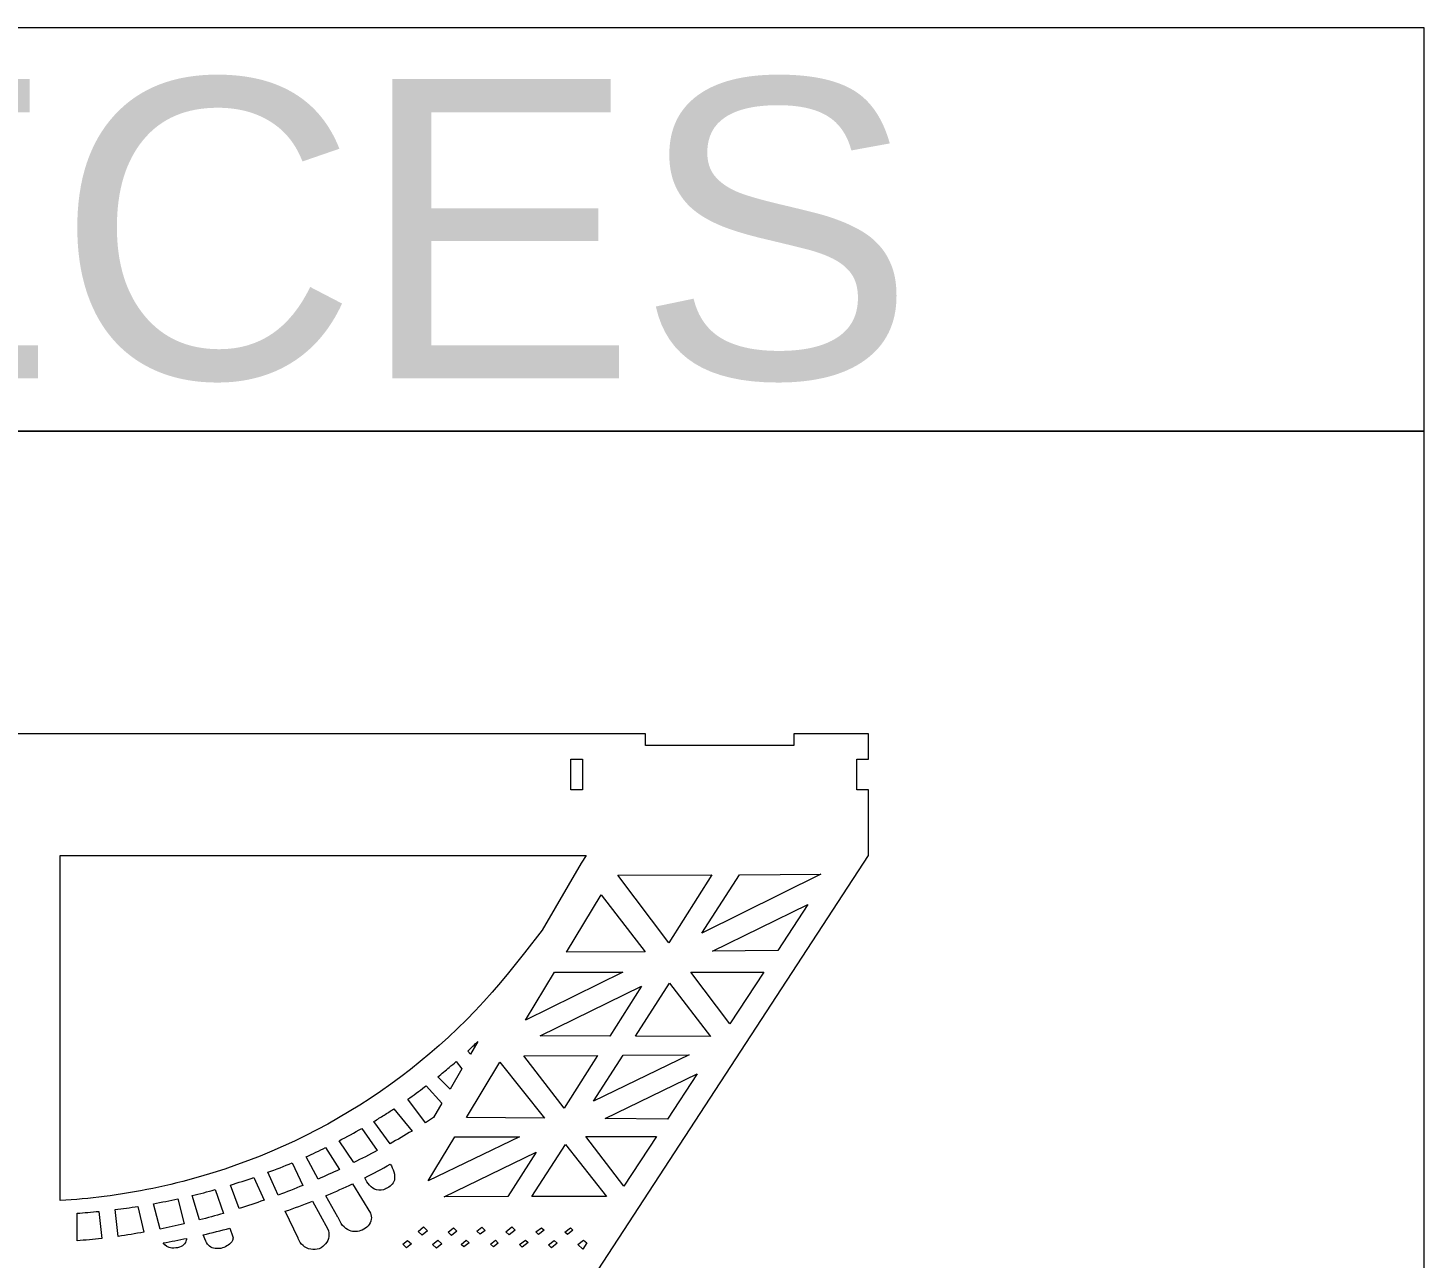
# Model space of a CAD drawing. Header units: millimetres. Extents: x -970 to 970, y -600 to 600.
# Drawn here: x 592.9 to 969.7, y 267.5 to 599.7 of the extents above; entities that cross this region are included whole.
import ezdxf

# ---------------------------------------------------------------- set-up
doc = ezdxf.new("R2010")
doc.units = ezdxf.units.MM
doc.header["$MEASUREMENT"] = 0
doc.layers.add('Camada 1', color=7, linetype='Continuous')
doc.styles.add('0', font='arial.ttf', dxfattribs={"height": 1})

msp = doc.modelspace()

# ---------------------------------------------------------------- linework, layer by layer
at = {"layer": 'Camada 1', "color": 142, "lineweight": 20}
for points in [[(-51.9447, 490.8211), (969.7313, 490.8211), (969.7313, 599.6855), (-51.9447, 599.6855), (-51.9447, 490.8211)], [(-51.9447, -599.6855), (969.7313, -599.6855), (969.7313, 490.8211), (-51.9447, 490.8211), (-51.9447, -599.6855)]]:
    msp.add_lwpolyline(points, close=True, dxfattribs=at)
at = {"layer": 'Camada 1', "color": 230, "lineweight": 20}
for points, knots in [([(530.7073, 71.037), (530.7073, 71.037), (520.2792, 100.3923), (520.2792, 100.3923), (520.2792, 100.3923), (520.2792, 100.3923), (460.3573, 239.013), (460.3573, 239.013), (460.3573, 239.013), (460.3573, 239.013), (456.8532, 239.013), (456.8532, 239.013), (456.8532, 239.013), (456.8532, 239.013), (367.2833, 376.2495), (367.2833, 376.2495), (367.2833, 376.2495), (367.2833, 376.2495), (367.2833, 393.9852), (367.2833, 393.9852), (367.2833, 393.9852), (367.2833, 393.9852), (370.4614, 393.9852), (370.4614, 393.9852), (370.4614, 393.9852), (370.4614, 393.9852), (370.4614, 402.267), (370.4614, 402.267), (370.4614, 402.267), (370.4614, 402.267), (367.2833, 402.267), (367.2833, 402.267), (367.2833, 402.267), (367.2833, 402.267), (367.2833, 409.1261), (367.2833, 409.1261), (367.2833, 409.1261), (367.2833, 409.1261), (387.4614, 409.1261), (387.4614, 409.1261), (387.4614, 409.1261), (387.4614, 409.1261), (387.4614, 405.9511), (387.4614, 405.9511), (387.4614, 405.9511), (387.4614, 405.9511), (427.4614, 405.9511), (427.4614, 405.9511), (427.4614, 405.9511), (427.4614, 405.9511), (427.4614, 409.1261), (427.4614, 409.1261), (427.4614, 409.1261), (427.4614, 409.1261), (759.6014, 409.1261), (759.6014, 409.1261), (759.6014, 409.1261), (759.6014, 409.1261), (759.6014, 405.9511), (759.6014, 405.9511), (759.6014, 405.9511), (759.6014, 405.9511), (799.6014, 405.9511), (799.6014, 405.9511), (799.6014, 405.9511), (799.6014, 405.9511), (799.6014, 409.1261), (799.6014, 409.1261), (799.6014, 409.1261), (799.6014, 409.1261), (819.7764, 409.1261), (819.7764, 409.1261), (819.7764, 409.1261), (819.7764, 409.1261), (819.7764, 402.267), (819.7764, 402.267), (819.7764, 402.267), (819.7764, 402.267), (816.6014, 402.267), (816.6014, 402.267), (816.6014, 402.267), (816.6014, 402.267), (816.6014, 393.9852), (816.6014, 393.9852), (816.6014, 393.9852), (816.6014, 393.9852), (819.7764, 393.9852), (819.7764, 393.9852), (819.7764, 393.9852), (819.7764, 393.9852), (819.7764, 376.2495), (819.7764, 376.2495), (819.7764, 376.2495), (819.7764, 376.2495), (730.2065, 239.013), (730.2065, 239.013), (730.2065, 239.013), (730.2065, 239.013), (726.7024, 239.013), (726.7024, 239.013), (726.7024, 239.013), (726.7024, 239.013), (666.7805, 100.3923), (666.7805, 100.3923), (666.7805, 100.3923), (666.7805, 100.3923), (656.5977, 71.037), (656.5977, 71.037), (656.5977, 71.037), (656.5977, 36.1583), (628.0182, 7.8836), (593.6525, 7.8836), (593.6525, 7.8836), (559.2868, 7.8836), (532.1681, 34.5194), (530.5719, 67.9769), (530.5719, 67.9769), (530.5235, 68.9909), (530.7073, 70.0111), (530.7073, 71.037)], [0, 0, 0, 0, 0.03225806, 0.03225806, 0.03225806, 0.03225806, 0.06451613, 0.06451613, 0.06451613, 0.06451613, 0.09677419, 0.09677419, 0.09677419, 0.09677419, 0.12903226, 0.12903226, 0.12903226, 0.12903226, 0.16129032, 0.16129032, 0.16129032, 0.16129032, 0.19354839, 0.19354839, 0.19354839, 0.19354839, 0.22580645, 0.22580645, 0.22580645, 0.22580645, 0.25806452, 0.25806452, 0.25806452, 0.25806452, 0.29032258, 0.29032258, 0.29032258, 0.29032258, 0.32258065, 0.32258065, 0.32258065, 0.32258065, 0.35483871, 0.35483871, 0.35483871, 0.35483871, 0.38709677, 0.38709677, 0.38709677, 0.38709677, 0.41935484, 0.41935484, 0.41935484, 0.41935484, 0.4516129, 0.4516129, 0.4516129, 0.4516129, 0.48387097, 0.48387097, 0.48387097, 0.48387097, 0.51612903, 0.51612903, 0.51612903, 0.51612903, 0.5483871, 0.5483871, 0.5483871, 0.5483871, 0.58064516, 0.58064516, 0.58064516, 0.58064516, 0.61290323, 0.61290323, 0.61290323, 0.61290323, 0.64516129, 0.64516129, 0.64516129, 0.64516129, 0.67741935, 0.67741935, 0.67741935, 0.67741935, 0.70967742, 0.70967742, 0.70967742, 0.70967742, 0.74193548, 0.74193548, 0.74193548, 0.74193548, 0.77419355, 0.77419355, 0.77419355, 0.77419355, 0.80645161, 0.80645161, 0.80645161, 0.80645161, 0.83870968, 0.83870968, 0.83870968, 0.83870968, 0.87096774, 0.87096774, 0.87096774, 0.87096774, 0.90322581, 0.90322581, 0.90322581, 0.90322581, 0.93548387, 0.93548387, 0.93548387, 0.93548387, 1, 1, 1, 1]), ([(739.4264, 402.267), (739.4264, 402.267), (739.4264, 393.9852), (739.4264, 393.9852), (739.4264, 393.9852), (739.4264, 393.9852), (742.6014, 393.9852), (742.6014, 393.9852), (742.6014, 393.9852), (742.6014, 393.9852), (742.6014, 402.267), (742.6014, 402.267), (742.6014, 402.267), (742.6014, 402.267), (739.4264, 402.267), (739.4264, 402.267)], [0, 0, 0, 0, 0.2, 0.2, 0.2, 0.2, 0.4, 0.4, 0.4, 0.4, 0.6, 0.6, 0.6, 0.6, 1, 1, 1, 1]), ([(639.4773, 289.5688), (674.5436, 299.6994), (704.8223, 320.5644), (726.8724, 349.9635), (726.8724, 349.9635), (726.8724, 349.9635), (731.7275, 356.0514), (731.7275, 356.0514), (731.7275, 356.0514), (731.7275, 356.0514), (742.2564, 374.1877), (742.2564, 374.1877), (742.2564, 374.1877), (742.2564, 374.1877), (743.5459, 376.2495), (743.5459, 376.2495), (743.5459, 376.2495), (743.5459, 376.2495), (601.6024, 376.2494), (601.6024, 376.2494), (601.6024, 376.2494), (601.6024, 376.2494), (601.6024, 283.0972), (601.6024, 283.0972), (601.6024, 283.0972), (605.5664, 283.2925), (609.5367, 283.6686), (613.4511, 284.169), (613.4511, 284.169), (622.2374, 285.2925), (630.9632, 287.1091), (639.4773, 289.5688)], [0, 0, 0, 0, 0.11111111, 0.11111111, 0.11111111, 0.11111111, 0.22222222, 0.22222222, 0.22222222, 0.22222222, 0.33333333, 0.33333333, 0.33333333, 0.33333333, 0.44444444, 0.44444444, 0.44444444, 0.44444444, 0.55555556, 0.55555556, 0.55555556, 0.55555556, 0.66666667, 0.66666667, 0.66666667, 0.66666667, 0.77777778, 0.77777778, 0.77777778, 0.77777778, 1, 1, 1, 1]), ([(765.8636, 352.6456), (765.8636, 352.6456), (777.5166, 371.0224), (777.5166, 371.0224), (777.5166, 371.0224), (777.5166, 371.0224), (752.1107, 370.8896), (752.1107, 370.8896), (752.1107, 370.8896), (752.1107, 370.8896), (765.8636, 352.6456), (765.8636, 352.6456)], [0, 0, 0, 0, 0.25, 0.25, 0.25, 0.25, 0.5, 0.5, 0.5, 0.5, 1, 1, 1, 1]), ([(774.7895, 355.3059), (774.7895, 355.3059), (806.9252, 371.1733), (806.9252, 371.1733), (806.9252, 371.1733), (806.9252, 371.1733), (784.9542, 371.0582), (784.9542, 371.0582), (784.9542, 371.0582), (784.9542, 371.0582), (774.7895, 355.3059), (774.7895, 355.3059)], [0, 0, 0, 0, 0.25, 0.25, 0.25, 0.25, 0.5, 0.5, 0.5, 0.5, 1, 1, 1, 1]), ([(738.2823, 350.1417), (738.2823, 350.1417), (759.4916, 350.2393), (759.4916, 350.2393), (759.4916, 350.2393), (759.4916, 350.2393), (747.6498, 365.6165), (747.6498, 365.6165), (747.6498, 365.6165), (747.6498, 365.6165), (738.2823, 350.1417), (738.2823, 350.1417)], [0, 0, 0, 0, 0.25, 0.25, 0.25, 0.25, 0.5, 0.5, 0.5, 0.5, 1, 1, 1, 1]), ([(795.2776, 350.6057), (795.2776, 350.6057), (803.3795, 363.0192), (803.3795, 363.0192), (803.3795, 363.0192), (803.3795, 363.0192), (777.6289, 350.3878), (777.6289, 350.3878), (777.6289, 350.3878), (777.6289, 350.3878), (795.2776, 350.6057), (795.2776, 350.6057)], [0, 0, 0, 0, 0.25, 0.25, 0.25, 0.25, 0.5, 0.5, 0.5, 0.5, 1, 1, 1, 1]), ([(727.1805, 331.7927), (727.1805, 331.7927), (753.4742, 344.7796), (753.4742, 344.7796), (753.4742, 344.7796), (753.4742, 344.7796), (735.0389, 344.7796), (735.0389, 344.7796), (735.0389, 344.7796), (735.0389, 344.7796), (727.1805, 331.7927), (727.1805, 331.7927)], [0, 0, 0, 0, 0.25, 0.25, 0.25, 0.25, 0.5, 0.5, 0.5, 0.5, 1, 1, 1, 1]), ([(782.3385, 330.7807), (782.3385, 330.7807), (791.475, 344.7796), (791.475, 344.7796), (791.475, 344.7796), (791.475, 344.7796), (771.7903, 344.7796), (771.7903, 344.7796), (771.7903, 344.7796), (771.7903, 344.7796), (782.3385, 330.7807), (782.3385, 330.7807)], [0, 0, 0, 0, 0.25, 0.25, 0.25, 0.25, 0.5, 0.5, 0.5, 0.5, 1, 1, 1, 1]), ([(731.1269, 327.5794), (731.1269, 327.5794), (749.9161, 327.5035), (749.9161, 327.5035), (749.9161, 327.5035), (749.9161, 327.5035), (758.4737, 340.9965), (758.4737, 340.9965), (758.4737, 340.9965), (758.4737, 340.9965), (731.1269, 327.5794), (731.1269, 327.5794)], [0, 0, 0, 0, 0.25, 0.25, 0.25, 0.25, 0.5, 0.5, 0.5, 0.5, 1, 1, 1, 1]), ([(756.8345, 327.4702), (756.8345, 327.4702), (777.0843, 327.3869), (777.0843, 327.3869), (777.0843, 327.3869), (777.0843, 327.3869), (766.0372, 341.7364), (766.0372, 341.7364), (766.0372, 341.7364), (766.0372, 341.7364), (756.8345, 327.4702), (756.8345, 327.4702)], [0, 0, 0, 0, 0.25, 0.25, 0.25, 0.25, 0.5, 0.5, 0.5, 0.5, 1, 1, 1, 1]), ([(712.326, 322.6261), (712.326, 322.6261), (714.2985, 326.0271), (714.2985, 326.0271), (714.2985, 326.0271), (713.8594, 325.5963), (713.4181, 325.169), (712.9752, 324.7451), (712.9752, 324.7451), (712.5382, 324.311), (712.0917, 323.8756), (711.6393, 323.4427), (711.6393, 323.4427), (711.6393, 323.4427), (712.326, 322.6261), (712.326, 322.6261)], [0, 0, 0, 0, 0.2, 0.2, 0.2, 0.2, 0.4, 0.4, 0.4, 0.4, 0.6, 0.6, 0.6, 0.6, 1, 1, 1, 1]), ([(703.5229, 316.4571), (703.5229, 316.4571), (706.8334, 313.1637), (706.8334, 313.1637), (706.8334, 313.1637), (706.8334, 313.1637), (710.0276, 318.6628), (710.0276, 318.6628), (710.0276, 318.6628), (710.0276, 318.6628), (708.4929, 320.5813), (708.4929, 320.5813), (708.4929, 320.5813), (707.8625, 320.0557), (707.2158, 319.5508), (706.5885, 319.021), (706.5885, 319.021), (706.0937, 318.6029), (705.5965, 318.1873), (705.0947, 317.7773), (705.0947, 317.7773), (704.5646, 317.3444), (704.0487, 316.8948), (703.5229, 316.4571)], [0, 0, 0, 0, 0.14285714, 0.14285714, 0.14285714, 0.14285714, 0.28571429, 0.28571429, 0.28571429, 0.28571429, 0.42857143, 0.42857143, 0.42857143, 0.42857143, 0.57142857, 0.57142857, 0.57142857, 0.57142857, 0.71428571, 0.71428571, 0.71428571, 0.71428571, 1, 1, 1, 1]), ([(711.2513, 305.4788), (711.2513, 305.4788), (732.2815, 305.3194), (732.2815, 305.3194), (732.2815, 305.3194), (732.2815, 305.3194), (720.2916, 320.4161), (720.2916, 320.4161), (720.2916, 320.4161), (720.2916, 320.4161), (711.2513, 305.4788), (711.2513, 305.4788)], [0, 0, 0, 0, 0.25, 0.25, 0.25, 0.25, 0.5, 0.5, 0.5, 0.5, 1, 1, 1, 1]), ([(726.7605, 322.1838), (726.7605, 322.1838), (737.5929, 308.0694), (737.5929, 308.0694), (737.5929, 308.0694), (737.5929, 308.0694), (746.6117, 322.2888), (746.6117, 322.2888), (746.6117, 322.2888), (746.6117, 322.2888), (726.7605, 322.1838), (726.7605, 322.1838)], [0, 0, 0, 0, 0.25, 0.25, 0.25, 0.25, 0.5, 0.5, 0.5, 0.5, 1, 1, 1, 1]), ([(745.5196, 309.9332), (745.5196, 309.9332), (771.4003, 322.4284), (771.4003, 322.4284), (771.4003, 322.4284), (771.4003, 322.4284), (753.5166, 322.3298), (753.5166, 322.3298), (753.5166, 322.3298), (753.5166, 322.3298), (745.5196, 309.9332), (745.5196, 309.9332)], [0, 0, 0, 0, 0.25, 0.25, 0.25, 0.25, 0.5, 0.5, 0.5, 0.5, 1, 1, 1, 1]), ([(748.6509, 305.1946), (748.6509, 305.1946), (765.5559, 305.0671), (765.5559, 305.0671), (765.5559, 305.0671), (765.5559, 305.0671), (773.517, 317.2648), (773.517, 317.2648), (773.517, 317.2648), (773.517, 317.2648), (748.6509, 305.1946), (748.6509, 305.1946)], [0, 0, 0, 0, 0.25, 0.25, 0.25, 0.25, 0.5, 0.5, 0.5, 0.5, 1, 1, 1, 1]), ([(695.4253, 310.4319), (695.4253, 310.4319), (700.2096, 304.0989), (700.2096, 304.0989), (700.2096, 304.0989), (700.9442, 304.5643), (701.6775, 305.0363), (702.3976, 305.5224), (702.3976, 305.5224), (702.3976, 305.5224), (704.645, 309.3905), (704.645, 309.3905), (704.645, 309.3905), (704.645, 309.3905), (700.3531, 314.0318), (700.3531, 314.0318), (700.3531, 314.0318), (700.3531, 314.0318), (699.9588, 313.7413), (699.9588, 313.7413), (699.9588, 313.7413), (698.4631, 312.6161), (696.9548, 311.5092), (695.4253, 310.4319)], [0, 0, 0, 0, 0.14285714, 0.14285714, 0.14285714, 0.14285714, 0.28571429, 0.28571429, 0.28571429, 0.28571429, 0.42857143, 0.42857143, 0.42857143, 0.42857143, 0.57142857, 0.57142857, 0.57142857, 0.57142857, 0.71428571, 0.71428571, 0.71428571, 0.71428571, 1, 1, 1, 1]), ([(686.2442, 304.4379), (686.2442, 304.4379), (690.6206, 298.4385), (690.6206, 298.4385), (690.6206, 298.4385), (692.6208, 299.5446), (694.6051, 300.6821), (696.5661, 301.8579), (696.5661, 301.8579), (696.5661, 301.8579), (691.609, 307.8311), (691.609, 307.8311), (691.609, 307.8311), (690.7497, 307.2625), (689.8878, 306.6978), (689.017, 306.1475), (689.017, 306.1475), (688.0991, 305.5673), (687.1737, 304.9988), (686.2442, 304.4379)], [0, 0, 0, 0, 0.16666667, 0.16666667, 0.16666667, 0.16666667, 0.33333333, 0.33333333, 0.33333333, 0.33333333, 0.5, 0.5, 0.5, 0.5, 0.66666667, 0.66666667, 0.66666667, 0.66666667, 1, 1, 1, 1]), ([(680.8144, 293.3352), (682.9494, 294.383), (685.0696, 295.4621), (687.1723, 296.5749), (687.1723, 296.5749), (687.1723, 296.5749), (683.0412, 302.5674), (683.0412, 302.5674), (683.0412, 302.5674), (681.0068, 301.4033), (678.9399, 300.2938), (676.8583, 299.2179), (676.8583, 299.2179), (676.8583, 299.2179), (680.8144, 293.3352), (680.8144, 293.3352)], [0, 0, 0, 0, 0.2, 0.2, 0.2, 0.2, 0.4, 0.4, 0.4, 0.4, 0.6, 0.6, 0.6, 0.6, 1, 1, 1, 1]), ([(700.911, 288.392), (700.911, 288.392), (725.591, 300.3117), (725.591, 300.3117), (725.591, 300.3117), (725.591, 300.3117), (708.1017, 300.2718), (708.1017, 300.2718), (708.1017, 300.2718), (708.1017, 300.2718), (700.911, 288.392), (700.911, 288.392)], [0, 0, 0, 0, 0.25, 0.25, 0.25, 0.25, 0.5, 0.5, 0.5, 0.5, 1, 1, 1, 1]), ([(728.889, 284.1537), (728.889, 284.1537), (749.0638, 284.19), (749.0638, 284.19), (749.0638, 284.19), (749.0638, 284.19), (737.9442, 298.189), (737.9442, 298.189), (737.9442, 298.189), (737.9442, 298.189), (728.889, 284.1537), (728.889, 284.1537)], [0, 0, 0, 0, 0.25, 0.25, 0.25, 0.25, 0.5, 0.5, 0.5, 0.5, 1, 1, 1, 1]), ([(743.5152, 300.3496), (743.5152, 300.3496), (753.7617, 286.9963), (753.7617, 286.9963), (753.7617, 286.9963), (753.7617, 286.9963), (762.5021, 300.388), (762.5021, 300.388), (762.5021, 300.388), (762.5021, 300.388), (743.5152, 300.3496), (743.5152, 300.3496)], [0, 0, 0, 0, 0.25, 0.25, 0.25, 0.25, 0.5, 0.5, 0.5, 0.5, 1, 1, 1, 1]), ([(671.1856, 288.8834), (673.1151, 289.7213), (675.043, 290.5898), (676.9601, 291.4846), (676.9601, 291.4846), (676.9601, 291.4846), (673.2262, 297.3672), (673.2262, 297.3672), (673.2262, 297.3672), (671.4912, 296.5175), (669.7476, 295.6872), (667.9862, 294.8946), (667.9862, 294.8946), (667.9862, 294.8946), (671.1856, 288.8834), (671.1856, 288.8834)], [0, 0, 0, 0, 0.2, 0.2, 0.2, 0.2, 0.4, 0.4, 0.4, 0.4, 0.6, 0.6, 0.6, 0.6, 1, 1, 1, 1]), ([(705.1965, 284.1031), (705.1965, 284.1031), (722.4161, 284.1389), (722.4161, 284.1389), (722.4161, 284.1389), (722.4161, 284.1389), (730.0417, 296.1638), (730.0417, 296.1638), (730.0417, 296.1638), (730.0417, 296.1638), (705.1965, 284.1031), (705.1965, 284.1031)], [0, 0, 0, 0, 0.25, 0.25, 0.25, 0.25, 0.5, 0.5, 0.5, 0.5, 1, 1, 1, 1]), ([(658.7864, 288.1327), (658.7864, 288.1327), (660.459, 284.5601), (660.459, 284.5601), (660.459, 284.5601), (662.6908, 285.3946), (664.9088, 286.2659), (667.1123, 287.1731), (667.1123, 287.1731), (667.1123, 287.1731), (664.2014, 293.2772), (664.2014, 293.2772), (664.2014, 293.2772), (662.0386, 292.3714), (659.8529, 291.5195), (657.6562, 290.7015), (657.6562, 290.7015), (657.6562, 290.7015), (658.7864, 288.1327), (658.7864, 288.1327)], [0, 0, 0, 0, 0.16666667, 0.16666667, 0.16666667, 0.16666667, 0.33333333, 0.33333333, 0.33333333, 0.33333333, 0.5, 0.5, 0.5, 0.5, 0.66666667, 0.66666667, 0.66666667, 0.66666667, 1, 1, 1, 1]), ([(686.9721, 285.9498), (687.7281, 285.7321), (688.7422, 285.8448), (689.4145, 286.2799), (689.4145, 286.2799), (689.4588, 286.3109), (689.5033, 286.3358), (689.5555, 286.3592), (689.5555, 286.3592), (690.5575, 286.8065), (691.5006, 287.4842), (691.7875, 288.6065), (691.7875, 288.6065), (692.1231, 289.9191), (691.4643, 291.6955), (690.6966, 292.9043), (690.6966, 292.9043), (688.423, 291.6072), (686.1137, 290.3733), (683.7766, 289.1967), (683.7766, 289.1967), (684.4815, 287.8323), (685.5315, 286.3647), (686.9721, 285.9498)], [0, 0, 0, 0, 0.14285714, 0.14285714, 0.14285714, 0.14285714, 0.28571429, 0.28571429, 0.28571429, 0.28571429, 0.42857143, 0.42857143, 0.42857143, 0.42857143, 0.57142857, 0.57142857, 0.57142857, 0.57142857, 0.71428571, 0.71428571, 0.71428571, 0.71428571, 1, 1, 1, 1]), ([(649.9282, 280.9321), (652.171, 281.6454), (654.4033, 282.3932), (656.6238, 283.175), (656.6238, 283.175), (656.6238, 283.175), (653.8885, 289.324), (653.8885, 289.324), (653.8885, 289.324), (651.7859, 288.5958), (649.6672, 287.9136), (647.5397, 287.2622), (647.5397, 287.2622), (647.5397, 287.2622), (649.9282, 280.9321), (649.9282, 280.9321)], [0, 0, 0, 0, 0.2, 0.2, 0.2, 0.2, 0.4, 0.4, 0.4, 0.4, 0.6, 0.6, 0.6, 0.6, 1, 1, 1, 1]), ([(676.5639, 278.5573), (676.5639, 278.5573), (676.6045, 278.4737), (676.6045, 278.4737), (676.6045, 278.4737), (677.2202, 277.0162), (678.1813, 275.5452), (679.7164, 274.9722), (679.7164, 274.9722), (680.7245, 274.5959), (682.129, 274.6548), (683.1092, 275.1212), (683.1092, 275.1212), (684.3039, 275.704), (685.3883, 276.6064), (685.5577, 278.0149), (685.5577, 278.0149), (685.6188, 278.5217), (685.5444, 279.2276), (685.3318, 279.7095), (685.3318, 279.7095), (685.3318, 279.7095), (680.4609, 287.5824), (680.4609, 287.5824), (680.4609, 287.5824), (678.2282, 286.5184), (675.9728, 285.5049), (673.6957, 284.5415), (673.6957, 284.5415), (673.6957, 284.5415), (673.337, 284.3918), (673.337, 284.3918), (673.337, 284.3918), (673.337, 284.3918), (676.5639, 278.5573), (676.5639, 278.5573)], [0, 0, 0, 0, 0.1, 0.1, 0.1, 0.1, 0.2, 0.2, 0.2, 0.2, 0.3, 0.3, 0.3, 0.3, 0.4, 0.4, 0.4, 0.4, 0.5, 0.5, 0.5, 0.5, 0.6, 0.6, 0.6, 0.6, 0.7, 0.7, 0.7, 0.7, 0.8, 0.8, 0.8, 0.8, 1, 1, 1, 1]), ([(628.5651, 275.3728), (630.7425, 275.8155), (632.9138, 276.2905), (635.0755, 276.8054), (635.0755, 276.8054), (635.0755, 276.8054), (633.3457, 283.5528), (633.3457, 283.5528), (633.3457, 283.5528), (631.17, 283.0755), (628.9864, 282.635), (626.7951, 282.2364), (626.7951, 282.2364), (626.7951, 282.2364), (628.5651, 275.3728), (628.5651, 275.3728)], [0, 0, 0, 0, 0.2, 0.2, 0.2, 0.2, 0.4, 0.4, 0.4, 0.4, 0.6, 0.6, 0.6, 0.6, 1, 1, 1, 1]), ([(639.1912, 277.8351), (641.3632, 278.3975), (643.5269, 278.9932), (645.6801, 279.6249), (645.6801, 279.6249), (645.6801, 279.6249), (643.4099, 286.0303), (643.4099, 286.0303), (643.4099, 286.0303), (641.3595, 285.4571), (639.2969, 284.9286), (637.2274, 284.4309), (637.2274, 284.4309), (637.2274, 284.4309), (639.1912, 277.8351), (639.1912, 277.8351)], [0, 0, 0, 0, 0.2, 0.2, 0.2, 0.2, 0.4, 0.4, 0.4, 0.4, 0.6, 0.6, 0.6, 0.6, 1, 1, 1, 1]), ([(665.8529, 272.8393), (666.4698, 271.276), (667.534, 270.2205), (669.2069, 269.9548), (669.2069, 269.9548), (669.9477, 269.8369), (670.7991, 269.8843), (671.5329, 270.0809), (671.5329, 270.0809), (672.8708, 270.7714), (673.8997, 271.8107), (674.086, 273.373), (674.086, 273.373), (674.1575, 273.9733), (674.092, 274.7709), (673.8773, 275.3551), (673.8773, 275.3551), (673.8773, 275.3551), (669.6623, 282.8888), (669.6623, 282.8888), (669.6623, 282.8888), (667.2441, 281.9353), (664.802, 281.0393), (662.3478, 280.1842), (662.3478, 280.1842), (662.3478, 280.1842), (665.8283, 272.8958), (665.8283, 272.8958), (665.8283, 272.8958), (665.8283, 272.8958), (665.8529, 272.8393), (665.8529, 272.8393)], [0, 0, 0, 0, 0.11111111, 0.11111111, 0.11111111, 0.11111111, 0.22222222, 0.22222222, 0.22222222, 0.22222222, 0.33333333, 0.33333333, 0.33333333, 0.33333333, 0.44444444, 0.44444444, 0.44444444, 0.44444444, 0.55555556, 0.55555556, 0.55555556, 0.55555556, 0.66666667, 0.66666667, 0.66666667, 0.66666667, 0.77777778, 0.77777778, 0.77777778, 0.77777778, 1, 1, 1, 1]), ([(606.1505, 272.2191), (608.3672, 272.3903), (610.5809, 272.6036), (612.7895, 272.86), (612.7895, 272.86), (612.7895, 272.86), (612.0039, 280.1614), (612.0039, 280.1614), (612.0039, 280.1614), (610.0553, 279.9662), (608.1039, 279.8023), (606.1505, 279.6631), (606.1505, 279.6631), (606.1505, 279.6631), (606.1505, 272.2191), (606.1505, 272.2191)], [0, 0, 0, 0, 0.2, 0.2, 0.2, 0.2, 0.4, 0.4, 0.4, 0.4, 0.6, 0.6, 0.6, 0.6, 1, 1, 1, 1]), ([(617.2389, 273.4209), (619.5601, 273.7487), (621.8751, 274.121), (624.1827, 274.5349), (624.1827, 274.5349), (624.1827, 274.5349), (622.5498, 281.4897), (622.5498, 281.4897), (622.5498, 281.4897), (620.509, 281.1721), (618.4631, 280.8884), (616.4134, 280.6364), (616.4134, 280.6364), (616.4134, 280.6364), (617.2389, 273.4209), (617.2389, 273.4209)], [0, 0, 0, 0, 0.2, 0.2, 0.2, 0.2, 0.4, 0.4, 0.4, 0.4, 0.6, 0.6, 0.6, 0.6, 1, 1, 1, 1]), ([(640.9015, 272.1378), (641.359, 270.9361), (642.2024, 270.2753), (643.4609, 270.1273), (643.4609, 270.1273), (644.0621, 270.0568), (644.8418, 270.1129), (645.4345, 270.2885), (645.4345, 270.2885), (646.3792, 270.6691), (647.6514, 271.3407), (648.0905, 272.3282), (648.0905, 272.3282), (648.2034, 272.5821), (648.2897, 272.9834), (648.2031, 273.263), (648.2031, 273.263), (648.2031, 273.263), (647.3423, 275.6106), (647.3423, 275.6106), (647.3423, 275.6106), (644.971, 274.9821), (642.5911, 274.3886), (640.2002, 273.8397), (640.2002, 273.8397), (640.2002, 273.8397), (640.9015, 272.1378), (640.9015, 272.1378)], [0, 0, 0, 0, 0.125, 0.125, 0.125, 0.125, 0.25, 0.25, 0.25, 0.25, 0.375, 0.375, 0.375, 0.375, 0.5, 0.5, 0.5, 0.5, 0.625, 0.625, 0.625, 0.625, 0.75, 0.75, 0.75, 0.75, 1, 1, 1, 1]), ([(698.2173, 274.7366), (698.2173, 274.7366), (699.2989, 273.75), (699.2989, 273.75), (699.2989, 273.75), (699.2989, 273.75), (700.7639, 274.9507), (700.7639, 274.9507), (700.7639, 274.9507), (700.7639, 274.9507), (699.6897, 275.9611), (699.6897, 275.9611), (699.6897, 275.9611), (699.6897, 275.9611), (698.2173, 274.7366), (698.2173, 274.7366)], [0, 0, 0, 0, 0.2, 0.2, 0.2, 0.2, 0.4, 0.4, 0.4, 0.4, 0.6, 0.6, 0.6, 0.6, 1, 1, 1, 1]), ([(707.2486, 273.6401), (707.2486, 273.6401), (708.6615, 274.826), (708.6615, 274.826), (708.6615, 274.826), (708.6615, 274.826), (707.7535, 275.6962), (707.7535, 275.6962), (707.7535, 275.6962), (707.7535, 275.6962), (706.2838, 274.543), (706.2838, 274.543), (706.2838, 274.543), (706.2838, 274.543), (707.2486, 273.6401), (707.2486, 273.6401)], [0, 0, 0, 0, 0.2, 0.2, 0.2, 0.2, 0.4, 0.4, 0.4, 0.4, 0.6, 0.6, 0.6, 0.6, 1, 1, 1, 1]), ([(714.9206, 273.974), (714.9206, 273.974), (716.302, 275.0318), (716.302, 275.0318), (716.302, 275.0318), (716.302, 275.0318), (715.3992, 275.9079), (715.3992, 275.9079), (715.3992, 275.9079), (715.3992, 275.9079), (714.0603, 274.7945), (714.0603, 274.7945), (714.0603, 274.7945), (714.0603, 274.7945), (714.9206, 273.974), (714.9206, 273.974)], [0, 0, 0, 0, 0.2, 0.2, 0.2, 0.2, 0.4, 0.4, 0.4, 0.4, 0.6, 0.6, 0.6, 0.6, 1, 1, 1, 1]), ([(722.7709, 273.8609), (722.7709, 273.8609), (724.3813, 275.1161), (724.3813, 275.1161), (724.3813, 275.1161), (724.3813, 275.1161), (723.5023, 275.9699), (723.5023, 275.9699), (723.5023, 275.9699), (723.5023, 275.9699), (721.9197, 274.6739), (721.9197, 274.6739), (721.9197, 274.6739), (721.9197, 274.6739), (722.7709, 273.8609), (722.7709, 273.8609)], [0, 0, 0, 0, 0.2, 0.2, 0.2, 0.2, 0.4, 0.4, 0.4, 0.4, 0.6, 0.6, 0.6, 0.6, 1, 1, 1, 1]), ([(730.0148, 274.5997), (730.0148, 274.5997), (730.6988, 273.9092), (730.6988, 273.9092), (730.6988, 273.9092), (730.6988, 273.9092), (732.1892, 275.0502), (732.1892, 275.0502), (732.1892, 275.0502), (732.1892, 275.0502), (731.491, 275.7353), (731.491, 275.7353), (731.491, 275.7353), (731.491, 275.7353), (730.0148, 274.5997), (730.0148, 274.5997)], [0, 0, 0, 0, 0.2, 0.2, 0.2, 0.2, 0.4, 0.4, 0.4, 0.4, 0.6, 0.6, 0.6, 0.6, 1, 1, 1, 1]), ([(738.5583, 273.8799), (738.5583, 273.8799), (740.0034, 275.0522), (740.0034, 275.0522), (740.0034, 275.0522), (740.0034, 275.0522), (739.2993, 275.6954), (739.2993, 275.6954), (739.2993, 275.6954), (739.2993, 275.6954), (737.8474, 274.5698), (737.8474, 274.5698), (737.8474, 274.5698), (737.8474, 274.5698), (738.5583, 273.8799), (738.5583, 273.8799)], [0, 0, 0, 0, 0.2, 0.2, 0.2, 0.2, 0.4, 0.4, 0.4, 0.4, 0.6, 0.6, 0.6, 0.6, 1, 1, 1, 1]), ([(629.4138, 271.6514), (629.9617, 270.8896), (630.7187, 270.3894), (631.7531, 270.27), (631.7531, 270.27), (632.3831, 270.1973), (633.1699, 270.2781), (633.773, 270.4953), (633.773, 270.4953), (633.773, 270.4953), (633.836, 270.5154), (633.836, 270.5154), (633.836, 270.5154), (635.0215, 270.8426), (635.5785, 271.7825), (635.7223, 272.8641), (635.7223, 272.8641), (633.6254, 272.4291), (631.5221, 272.0262), (629.4138, 271.6514)], [0, 0, 0, 0, 0.16666667, 0.16666667, 0.16666667, 0.16666667, 0.33333333, 0.33333333, 0.33333333, 0.33333333, 0.5, 0.5, 0.5, 0.5, 0.66666667, 0.66666667, 0.66666667, 0.66666667, 1, 1, 1, 1]), ([(694.0379, 271.2708), (694.0379, 271.2708), (695.0915, 270.2915), (695.0915, 270.2915), (695.0915, 270.2915), (695.0915, 270.2915), (696.41, 271.3752), (696.41, 271.3752), (696.41, 271.3752), (696.41, 271.3752), (695.3182, 272.3326), (695.3182, 272.3326), (695.3182, 272.3326), (695.3182, 272.3326), (694.0379, 271.2708), (694.0379, 271.2708)], [0, 0, 0, 0, 0.2, 0.2, 0.2, 0.2, 0.4, 0.4, 0.4, 0.4, 0.6, 0.6, 0.6, 0.6, 1, 1, 1, 1]), ([(703.1691, 270.2154), (703.1691, 270.2154), (704.5599, 271.3817), (704.5599, 271.3817), (704.5599, 271.3817), (704.5599, 271.3817), (703.5122, 272.3655), (703.5122, 272.3655), (703.5122, 272.3655), (703.5122, 272.3655), (702.0613, 271.2286), (702.0613, 271.2286), (702.0613, 271.2286), (702.0613, 271.2286), (703.1691, 270.2154), (703.1691, 270.2154)], [0, 0, 0, 0, 0.2, 0.2, 0.2, 0.2, 0.4, 0.4, 0.4, 0.4, 0.6, 0.6, 0.6, 0.6, 1, 1, 1, 1]), ([(710.5132, 270.5888), (710.5132, 270.5888), (711.9373, 271.6818), (711.9373, 271.6818), (711.9373, 271.6818), (711.9373, 271.6818), (711.1845, 272.4049), (711.1845, 272.4049), (711.1845, 272.4049), (711.1845, 272.4049), (709.8008, 271.2547), (709.8008, 271.2547), (709.8008, 271.2547), (709.8008, 271.2547), (710.5132, 270.5888), (710.5132, 270.5888)], [0, 0, 0, 0, 0.2, 0.2, 0.2, 0.2, 0.4, 0.4, 0.4, 0.4, 0.6, 0.6, 0.6, 0.6, 1, 1, 1, 1]), ([(718.5115, 270.549), (718.5115, 270.549), (719.8524, 271.5921), (719.8524, 271.5921), (719.8524, 271.5921), (719.8524, 271.5921), (719.0744, 272.3465), (719.0744, 272.3465), (719.0744, 272.3465), (719.0744, 272.3465), (717.7574, 271.268), (717.7574, 271.268), (717.7574, 271.268), (717.7574, 271.268), (718.5115, 270.549), (718.5115, 270.549)], [0, 0, 0, 0, 0.2, 0.2, 0.2, 0.2, 0.4, 0.4, 0.4, 0.4, 0.6, 0.6, 0.6, 0.6, 1, 1, 1, 1]), ([(726.2789, 270.5202), (726.2789, 270.5202), (727.8634, 271.7359), (727.8634, 271.7359), (727.8634, 271.7359), (727.8634, 271.7359), (727.1669, 272.4121), (727.1669, 272.4121), (727.1669, 272.4121), (727.1669, 272.4121), (725.5756, 271.1894), (725.5756, 271.1894), (725.5756, 271.1894), (725.5756, 271.1894), (726.2789, 270.5202), (726.2789, 270.5202)], [0, 0, 0, 0, 0.2, 0.2, 0.2, 0.2, 0.4, 0.4, 0.4, 0.4, 0.6, 0.6, 0.6, 0.6, 1, 1, 1, 1]), ([(734.2161, 270.3585), (734.2161, 270.3585), (735.7262, 271.5816), (735.7262, 271.5816), (735.7262, 271.5816), (735.7262, 271.5816), (734.9581, 272.3343), (734.9581, 272.3343), (734.9581, 272.3343), (734.9581, 272.3343), (733.429, 271.1531), (733.429, 271.1531), (733.429, 271.1531), (733.429, 271.1531), (734.2161, 270.3585), (734.2161, 270.3585)], [0, 0, 0, 0, 0.2, 0.2, 0.2, 0.2, 0.4, 0.4, 0.4, 0.4, 0.6, 0.6, 0.6, 0.6, 1, 1, 1, 1]), ([(741.3277, 271.1968), (741.3277, 271.1968), (742.6271, 269.936), (742.6271, 269.936), (742.6271, 269.936), (742.6271, 269.936), (743.7391, 271.6398), (743.7391, 271.6398), (743.7391, 271.6398), (743.7391, 271.6398), (742.8708, 272.4301), (742.8708, 272.4301), (742.8708, 272.4301), (742.8708, 272.4301), (741.3277, 271.1968), (741.3277, 271.1968)], [0, 0, 0, 0, 0.2, 0.2, 0.2, 0.2, 0.4, 0.4, 0.4, 0.4, 0.6, 0.6, 0.6, 0.6, 1, 1, 1, 1])]:
    msp.add_open_spline(points, degree=3, knots=knots, dxfattribs=at)

# ---------------------------------------------------------------- texts
at = {"layer": 'Camada 1', "color": 142, "style": '0', "width": 1}
msp.add_text('6MM PIECES', height=80.7889, dxfattribs=at).set_placement((136.4671, 505.0833))

doc.saveas('drawing.dxf')
